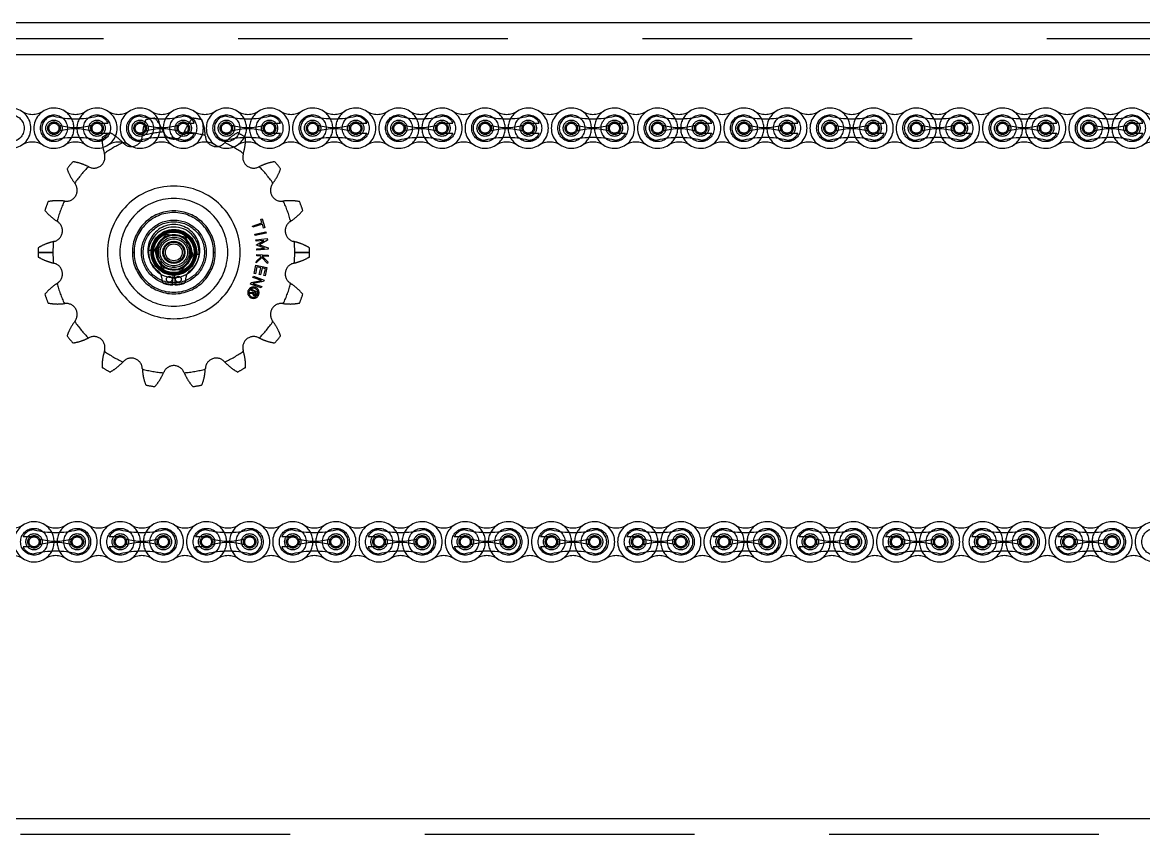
# Model space of a CAD drawing. Header units: metres. Extents: x 0 to 21025, y 0 to 14850.
# Drawn here: x 4385.1 to 4715.3, y 13047.4 to 13286.7 of the extents above; entities that cross this region are included whole.
import ezdxf

# ---------------------------------------------------------------- set-up
doc = ezdxf.new("R2010")
doc.units = ezdxf.units.M
doc.header["$LTSCALE"] = 25
doc.linetypes.add('HIDDEN2', pattern=[4.7625, 3.175, -1.5875])
doc.layers.add('SL4', color=4, linetype='Continuous')
doc.layers.add('ST1', color=7, linetype='HIDDEN2')

msp = doc.modelspace()

# ---------------------------------------------------------------- linework, layer by layer
at = {"layer": 'SL4'}
for p, q in [((4210.539, 13286.681), (5535.514, 13286.681)), ((5535.514, 13277.156), (4210.539, 13277.156)), ((4423.965, 13219.642), (4425.697, 13221.951)), ((4427.429, 13224.261), (4430.295, 13223.915)), ((4435.429, 13218.261), (4433.697, 13215.951)), ((4431.965, 13213.642), (4429.099, 13213.987)), ((4258.039, 13052.206), (5488.014, 13052.206))]:
    msp.add_line(p, q, dxfattribs=at)
for radius in [6, 3, 2.5]:
    msp.add_circle((4429.697, 13218.951), radius, dxfattribs=at)
for start, end in [(143.1301, 203.1301), (83.1301, 143.1301), (23.1301, 83.1301), (323.1301, 23.1301), (203.1301, 263.1301), (263.1301, 323.1301)]:
    msp.add_arc((4429.697, 13218.951), 5, start, end, dxfattribs=at)
for points, knots in [([(4425.697, 13221.951), (4425.738, 13222.006), (4426.323, 13222.786), (4426.896, 13223.55), (4427.429, 13224.261)], [0, 0, 0, 0, 0.0702006, 1, 1, 1, 1]), ([(4430.295, 13223.915), (4430.363, 13223.907), (4431.33, 13223.791), (4432.279, 13223.676), (4433.161, 13223.57)], [0, 0, 0, 0, 0.0702006, 1, 1, 1, 1]), ([(4434.295, 13220.915), (4434.192, 13221.157), (4433.808, 13222.055), (4433.434, 13222.93), (4433.161, 13223.57)], [0, 0, 0, 0, 0.2686336, 1, 1, 1, 1]), ([(4425.099, 13216.987), (4424.995, 13217.228), (4424.612, 13218.127), (4424.238, 13219.002), (4423.965, 13219.642)], [0, 0, 0, 0, 0.2686336, 1, 1, 1, 1]), ([(4435.429, 13218.261), (4435.334, 13218.483), (4434.964, 13219.349), (4434.58, 13220.248), (4434.295, 13220.915)], [0, 0, 0, 0, 0.25755135, 1, 1, 1, 1]), ([(4426.233, 13214.332), (4426.137, 13214.555), (4425.768, 13215.421), (4425.384, 13216.32), (4425.099, 13216.987)], [0, 0, 0, 0, 0.2575513, 1, 1, 1, 1]), ([(4433.697, 13215.951), (4433.656, 13215.896), (4433.071, 13215.117), (4432.498, 13214.352), (4431.965, 13213.642)], [0, 0, 0, 0, 0.0702006, 1, 1, 1, 1]), ([(4429.099, 13213.987), (4429.031, 13213.995), (4428.063, 13214.112), (4427.114, 13214.226), (4426.233, 13214.332)], [0, 0, 0, 0, 0.0702006, 1, 1, 1, 1])]:
    msp.add_open_spline(points, degree=3, knots=knots, dxfattribs=at)
at = {"layer": 'ST1'}
for p, q in [((4210.539, 13281.919), (5535.514, 13281.919)), ((5535.514, 13277.156), (4210.539, 13277.156)), ((4408.184, 13256.997), (4410.308, 13256.997)), ((4433.584, 13256.997), (4435.708, 13256.997)), ((4458.984, 13256.997), (4461.108, 13256.997)), ((4484.384, 13256.997), (4486.508, 13256.997)), ((4509.784, 13256.997), (4511.908, 13256.997)), ((4535.184, 13256.997), (4537.308, 13256.997)), ((4560.584, 13256.997), (4562.708, 13256.997)), ((4585.984, 13256.997), (4588.108, 13256.997)), ((4611.384, 13256.997), (4613.508, 13256.997)), ((4636.784, 13256.997), (4638.908, 13256.997)), ((4662.184, 13256.997), (4664.308, 13256.997)), ((4687.584, 13256.997), (4689.708, 13256.997)), ((4712.984, 13256.997), (4715.108, 13256.997)), ((4408.184, 13254.045), (4410.308, 13254.045)), ((4433.584, 13254.045), (4435.708, 13254.045)), ((4458.984, 13254.045), (4461.108, 13254.045)), ((4484.384, 13254.045), (4486.508, 13254.045)), ((4509.784, 13254.045), (4511.908, 13254.045)), ((4535.184, 13254.045), (4537.308, 13254.045)), ((4560.584, 13254.045), (4562.708, 13254.045)), ((4585.984, 13254.045), (4588.108, 13254.045)), ((4611.384, 13254.045), (4613.508, 13254.045)), ((4636.784, 13254.045), (4638.908, 13254.045)), ((4662.184, 13254.045), (4664.308, 13254.045)), ((4687.584, 13254.045), (4689.708, 13254.045)), ((4712.984, 13254.045), (4715.108, 13254.045)), ((4455.294, 13228.724), (4455.684, 13228.851)), ((4455.656, 13227.613), (4455.294, 13228.724)), ((4455.684, 13228.851), (4456.531, 13226.249)), ((4452.864, 13226.705), (4455.656, 13227.613)), ((4452.989, 13226.324), (4452.864, 13226.705)), ((4455.78, 13227.231), (4452.989, 13226.324)), ((4453.542, 13224.268), (4456.814, 13224.967)), ((4456.898, 13224.575), (4453.626, 13223.875)), ((4456.141, 13226.122), (4455.78, 13227.231)), ((4456.531, 13226.249), (4456.141, 13226.122)), ((4456.814, 13224.967), (4456.898, 13224.575)), ((4453.626, 13223.875), (4453.542, 13224.268)), ((4453.89, 13222.686), (4457.222, 13222.985)), ((4453.926, 13222.287), (4453.89, 13222.686)), ((4456.188, 13222.487), (4453.926, 13222.287)), ((4454.028, 13221.148), (4456.188, 13222.487)), ((4457.258, 13222.583), (4454.914, 13221.205)), ((4454.914, 13221.205), (4457.466, 13220.265)), ((4457.222, 13222.985), (4457.258, 13222.583)), ((4394.089, 13218.951), (4389.757, 13218.951)), ((4389.757, 13218.951), (4394.089, 13218.951)), ((4389.757, 13218.951), (4394.089, 13218.951)), ((4394.089, 13218.951), (4389.757, 13218.951)), ((4417.482, 13218.951), (4417.97, 13218.951)), ((4417.97, 13218.951), (4417.482, 13218.951)), ((4417.97, 13218.951), (4417.482, 13218.951)), ((4417.482, 13218.951), (4417.97, 13218.951)), ((4423.246, 13219.516), (4422.273, 13219.601)), ((4422.273, 13219.601), (4423.246, 13219.516)), ((4422.273, 13219.601), (4423.246, 13219.516)), ((4423.246, 13219.516), (4422.273, 13219.601)), ((4437.12, 13218.302), (4436.147, 13218.387)), ((4436.147, 13218.387), (4437.12, 13218.302)), ((4436.147, 13218.387), (4437.12, 13218.302)), ((4437.12, 13218.302), (4436.147, 13218.387)), ((4441.423, 13218.951), (4441.912, 13218.951)), ((4441.912, 13218.951), (4441.423, 13218.951)), ((4441.912, 13218.951), (4441.423, 13218.951)), ((4441.423, 13218.951), (4441.912, 13218.951)), ((4454.032, 13221.105), (4454.028, 13221.148)), ((4456.395, 13220.17), (4454.032, 13221.105)), ((4454.12, 13217.936), (4454.15, 13218.336)), ((4455.213, 13217.854), (4454.12, 13217.936)), ((4454.133, 13219.966), (4456.395, 13220.17)), ((4454.169, 13219.571), (4454.133, 13219.966)), ((4454.15, 13218.336), (4457.486, 13218.085)), ((4457.501, 13219.871), (4454.169, 13219.571)), ((4457.486, 13218.085), (4457.456, 13217.685)), ((4457.466, 13220.265), (4457.501, 13219.871)), ((4469.637, 13218.951), (4465.304, 13218.951)), ((4465.304, 13218.951), (4469.637, 13218.951)), ((4465.304, 13218.951), (4469.637, 13218.951)), ((4469.637, 13218.951), (4465.304, 13218.951)), ((4453.353, 13212.729), (4453.858, 13215.134)), ((4454.177, 13214.656), (4453.754, 13212.644)), ((4453.858, 13215.134), (4457.132, 13214.447)), ((4455.638, 13217.402), (4453.965, 13215.885)), ((4453.965, 13215.885), (4454.002, 13216.382)), ((4454.002, 13216.382), (4455.403, 13217.651)), ((4455.275, 13214.426), (4454.177, 13214.656)), ((4455.403, 13217.651), (4455.213, 13217.854)), ((4457.301, 13215.634), (4455.638, 13217.402)), ((4455.756, 13217.813), (4457.338, 13216.131)), ((4457.456, 13217.685), (4455.756, 13217.813)), ((4457.338, 13216.131), (4457.301, 13215.634)), ((4426.1, 13211.749), (4426.276, 13210.418)), ((4429.447, 13209.354), (4429.535, 13212.753)), ((4429.858, 13212.753), (4429.947, 13209.354)), ((4433.118, 13210.418), (4433.293, 13211.749)), ((4452.988, 13211.532), (4453.122, 13211.91)), ((4455.53, 13210.625), (4452.988, 13211.532)), ((4453.122, 13211.91), (4456.273, 13210.786)), ((4453.754, 13212.644), (4453.353, 13212.729)), ((4454.853, 13212.414), (4455.275, 13214.426)), ((4455.254, 13212.33), (4454.853, 13212.414)), ((4455.677, 13214.342), (4455.254, 13212.33)), ((4456.648, 13214.138), (4455.677, 13214.342)), ((4456.225, 13212.126), (4456.648, 13214.138)), ((4456.627, 13212.041), (4456.225, 13212.126)), ((4457.132, 13214.447), (4456.627, 13212.041)), ((4452.297, 13209.595), (4452.45, 13210.023)), ((4455.449, 13208.473), (4452.297, 13209.595)), ((4452.401, 13207.765), (4452.542, 13208.062)), ((4452.45, 13210.023), (4455.53, 13210.625)), ((4452.542, 13208.062), (4454.31, 13207.225)), ((4456.115, 13210.341), (4452.975, 13209.779)), ((4452.975, 13209.779), (4455.584, 13208.851)), ((4455.584, 13208.851), (4455.449, 13208.473)), ((4456.273, 13210.786), (4456.115, 13210.341)), ((4451.895, 13206.778), (4452.066, 13207.138)), ((4452.924, 13206.802), (4451.895, 13206.778)), ((4452.066, 13207.138), (4453.046, 13207.161)), ((4453.162, 13207.405), (4452.401, 13207.765)), ((4453.046, 13207.161), (4453.162, 13207.405)), ((4453.373, 13206.556), (4453.239, 13206.274)), ((4453.247, 13206.27), (4453.38, 13206.553)), ((4453.449, 13207.282), (4453.26, 13206.881)), ((4453.893, 13207.072), (4453.449, 13207.282)), ((4453.706, 13206.676), (4453.893, 13207.072)), ((4454.31, 13207.225), (4453.999, 13206.568)), ((4387.422, 13135.162), (4385.299, 13135.162)), ((4387.422, 13132.21), (4385.299, 13132.21)), ((4412.822, 13135.162), (4410.699, 13135.162)), ((4412.822, 13132.21), (4410.699, 13132.21)), ((4438.222, 13135.162), (4436.099, 13135.162)), ((4438.222, 13132.21), (4436.099, 13132.21)), ((4463.622, 13135.162), (4461.499, 13135.162)), ((4463.622, 13132.21), (4461.499, 13132.21)), ((4489.022, 13135.162), (4486.899, 13135.162)), ((4489.022, 13132.21), (4486.899, 13132.21)), ((4514.422, 13135.162), (4512.298, 13135.162)), ((4514.422, 13132.21), (4512.298, 13132.21)), ((4539.822, 13135.162), (4537.698, 13135.162)), ((4539.822, 13132.21), (4537.698, 13132.21)), ((4565.222, 13135.162), (4563.098, 13135.162)), ((4565.222, 13132.21), (4563.098, 13132.21)), ((4590.622, 13135.162), (4588.498, 13135.162)), ((4590.622, 13132.21), (4588.498, 13132.21)), ((4616.022, 13135.162), (4613.898, 13135.162)), ((4616.022, 13132.21), (4613.898, 13132.21)), ((4641.422, 13135.162), (4639.298, 13135.162)), ((4641.422, 13132.21), (4639.298, 13132.21)), ((4666.822, 13135.162), (4664.698, 13135.162)), ((4666.822, 13132.21), (4664.698, 13132.21)), ((4692.222, 13135.162), (4690.098, 13135.162)), ((4692.222, 13132.21), (4690.098, 13132.21)), ((4210.539, 13052.206), (5535.514, 13052.206)), ((5535.514, 13047.444), (4210.539, 13047.444))]:
    msp.add_line(p, q, dxfattribs=at)
for centre, radius in [((4381.677, 13255.521), 3.96), ((4394.377, 13255.521), 3.96), ((4394.377, 13255.521), 2.398), ((4407.077, 13255.521), 3.96), ((4407.077, 13255.521), 2.398), ((4419.777, 13255.521), 3.96), ((4419.777, 13255.521), 2.399), ((4432.477, 13255.521), 3.96), ((4432.477, 13255.521), 2.398), ((4445.177, 13255.521), 3.96), ((4445.177, 13255.521), 2.399), ((4457.877, 13255.521), 3.96), ((4457.877, 13255.521), 2.398), ((4470.577, 13255.521), 3.96), ((4470.577, 13255.521), 2.398), ((4483.277, 13255.521), 3.96), ((4483.277, 13255.521), 2.398), ((4495.977, 13255.521), 3.96), ((4495.977, 13255.521), 2.399), ((4508.677, 13255.521), 3.96), ((4508.677, 13255.521), 2.398), ((4521.377, 13255.521), 3.96), ((4521.377, 13255.521), 2.398), ((4534.077, 13255.521), 3.96), ((4534.077, 13255.521), 2.398), ((4546.777, 13255.521), 3.96), ((4546.777, 13255.521), 2.398), ((4559.477, 13255.521), 3.96), ((4559.477, 13255.521), 2.398), ((4572.177, 13255.521), 3.96), ((4572.177, 13255.521), 2.398), ((4584.877, 13255.521), 3.96), ((4584.877, 13255.521), 2.398), ((4597.577, 13255.521), 3.96), ((4597.577, 13255.521), 2.398), ((4610.277, 13255.521), 3.96), ((4610.277, 13255.521), 2.399), ((4622.977, 13255.521), 3.96), ((4622.977, 13255.521), 2.398), ((4635.677, 13255.521), 3.96), ((4635.677, 13255.521), 2.399), ((4648.377, 13255.521), 3.96), ((4648.377, 13255.521), 2.399), ((4661.077, 13255.521), 3.96), ((4661.077, 13255.521), 2.399), ((4673.777, 13255.521), 3.96), ((4673.777, 13255.521), 2.398), ((4686.477, 13255.521), 3.96), ((4686.477, 13255.521), 2.399), ((4699.177, 13255.521), 3.96), ((4699.177, 13255.521), 2.399), ((4711.877, 13255.521), 3.96), ((4711.877, 13255.521), 2.398), ((4394.377, 13255.521), 1.845), ((4394.377, 13255.521), 1.476), ((4407.077, 13255.521), 1.845), ((4407.077, 13255.521), 1.476), ((4419.777, 13255.521), 1.845), ((4419.777, 13255.521), 1.476), ((4432.477, 13255.521), 1.845), ((4432.477, 13255.521), 1.476), ((4445.177, 13255.521), 1.845), ((4445.177, 13255.521), 1.476), ((4457.877, 13255.521), 1.845), ((4457.877, 13255.521), 1.476), ((4470.577, 13255.521), 1.845), ((4470.577, 13255.521), 1.476), ((4483.277, 13255.521), 1.845), ((4483.277, 13255.521), 1.476), ((4495.977, 13255.521), 1.845), ((4495.977, 13255.521), 1.476), ((4508.677, 13255.521), 1.845), ((4508.677, 13255.521), 1.476), ((4521.377, 13255.521), 1.845), ((4521.377, 13255.521), 1.476), ((4534.077, 13255.521), 1.845), ((4534.077, 13255.521), 1.476), ((4546.777, 13255.521), 1.845), ((4546.777, 13255.521), 1.476), ((4559.477, 13255.521), 1.845), ((4559.477, 13255.521), 1.476), ((4572.177, 13255.521), 1.845), ((4572.177, 13255.521), 1.476), ((4584.877, 13255.521), 1.845), ((4584.877, 13255.521), 1.476), ((4597.577, 13255.521), 1.845), ((4597.577, 13255.521), 1.476), ((4610.277, 13255.521), 1.845), ((4610.277, 13255.521), 1.476), ((4622.977, 13255.521), 1.845), ((4622.977, 13255.521), 1.476), ((4635.677, 13255.521), 1.845), ((4635.677, 13255.521), 1.476), ((4648.377, 13255.521), 1.845), ((4648.377, 13255.521), 1.476), ((4661.077, 13255.521), 1.845), ((4661.077, 13255.521), 1.476), ((4673.777, 13255.521), 1.845), ((4673.777, 13255.521), 1.476), ((4686.477, 13255.521), 1.845), ((4686.477, 13255.521), 1.476), ((4699.177, 13255.521), 1.845), ((4699.177, 13255.521), 1.476), ((4711.877, 13255.521), 1.845), ((4711.877, 13255.521), 1.476), ((4429.697, 13218.951), 9.525), ((4429.697, 13218.951), 9.025), ((4429.697, 13218.951), 6.725), ((4429.697, 13218.951), 6.725), ((4429.697, 13218.951), 6.475), ((4429.697, 13218.951), 6.2), ((4429.697, 13218.951), 5.975), ((4429.697, 13218.951), 5.25), ((4429.697, 13218.951), 5.25), ((4429.697, 13218.951), 4.5), ((4429.697, 13218.951), 4), ((4429.697, 13218.951), 3.25), ((4429.697, 13218.951), 3.25), ((4429.697, 13218.951), 3.2), ((4428.347, 13211.015), 0.85), ((4431.047, 13211.015), 0.85), ((4388.529, 13133.686), 3.96), ((4388.529, 13133.686), 2.398), ((4388.529, 13133.686), 1.845), ((4401.229, 13133.686), 3.96), ((4401.229, 13133.686), 2.399), ((4401.229, 13133.686), 1.845), ((4413.929, 13133.686), 3.96), ((4413.929, 13133.686), 2.399), ((4413.929, 13133.686), 1.845), ((4426.629, 13133.686), 3.96), ((4426.629, 13133.686), 2.399), ((4426.629, 13133.686), 1.845), ((4439.329, 13133.686), 3.96), ((4439.329, 13133.686), 2.399), ((4439.329, 13133.686), 1.845), ((4452.029, 13133.686), 3.96), ((4452.029, 13133.686), 2.398), ((4452.029, 13133.686), 1.845), ((4464.729, 13133.686), 3.96), ((4464.729, 13133.686), 2.398), ((4464.729, 13133.686), 1.845), ((4477.429, 13133.686), 3.96), ((4477.429, 13133.686), 2.399), ((4477.429, 13133.686), 1.845), ((4490.129, 13133.686), 3.96), ((4490.129, 13133.686), 2.398), ((4490.129, 13133.686), 1.845), ((4502.829, 13133.686), 3.96), ((4502.829, 13133.686), 2.398), ((4502.829, 13133.686), 1.845), ((4515.529, 13133.686), 3.96), ((4515.529, 13133.686), 2.399), ((4515.529, 13133.686), 1.845), ((4528.229, 13133.686), 3.96), ((4528.229, 13133.686), 2.398), ((4528.229, 13133.686), 1.845), ((4540.929, 13133.686), 3.96), ((4540.929, 13133.686), 2.398), ((4540.929, 13133.686), 1.845), ((4553.629, 13133.686), 3.96), ((4553.629, 13133.686), 2.398), ((4553.629, 13133.686), 1.845), ((4566.329, 13133.686), 3.96), ((4566.329, 13133.686), 2.399), ((4566.329, 13133.686), 1.845), ((4579.029, 13133.686), 3.96), ((4579.029, 13133.686), 2.398), ((4579.029, 13133.686), 1.845), ((4591.729, 13133.686), 3.96), ((4591.729, 13133.686), 2.398), ((4591.729, 13133.686), 1.845), ((4604.429, 13133.686), 3.96), ((4604.429, 13133.686), 2.399), ((4604.429, 13133.686), 1.845), ((4617.129, 13133.686), 3.96), ((4617.129, 13133.686), 2.399), ((4617.129, 13133.686), 1.845), ((4629.829, 13133.686), 3.96), ((4629.829, 13133.686), 2.399), ((4629.829, 13133.686), 1.845), ((4642.529, 13133.686), 3.96), ((4642.529, 13133.686), 2.399), ((4642.529, 13133.686), 1.845), ((4655.229, 13133.686), 3.96), ((4655.229, 13133.686), 2.398), ((4655.229, 13133.686), 1.845), ((4667.929, 13133.686), 3.96), ((4667.929, 13133.686), 2.398), ((4667.929, 13133.686), 1.845), ((4680.629, 13133.686), 3.96), ((4680.629, 13133.686), 2.399), ((4680.629, 13133.686), 1.845), ((4693.329, 13133.686), 3.96), ((4693.329, 13133.686), 2.398), ((4693.329, 13133.686), 1.845), ((4706.029, 13133.686), 3.96), ((4706.029, 13133.686), 2.398), ((4706.029, 13133.686), 1.845), ((4718.729, 13133.686), 3.96), ((4388.529, 13133.686), 1.476), ((4401.229, 13133.686), 1.476), ((4413.929, 13133.686), 1.476), ((4426.629, 13133.686), 1.476), ((4439.329, 13133.686), 1.476), ((4452.029, 13133.686), 1.476), ((4464.729, 13133.686), 1.476), ((4477.429, 13133.686), 1.476), ((4490.129, 13133.686), 1.476), ((4502.829, 13133.686), 1.476), ((4515.529, 13133.686), 1.476), ((4528.229, 13133.686), 1.476), ((4540.929, 13133.686), 1.476), ((4553.629, 13133.686), 1.476), ((4566.329, 13133.686), 1.476), ((4579.029, 13133.686), 1.476), ((4591.729, 13133.686), 1.476), ((4604.429, 13133.686), 1.476), ((4617.129, 13133.686), 1.476), ((4629.829, 13133.686), 1.476), ((4642.529, 13133.686), 1.476), ((4655.229, 13133.686), 1.476), ((4667.929, 13133.686), 1.476), ((4680.629, 13133.686), 1.476), ((4693.329, 13133.686), 1.476), ((4706.029, 13133.686), 1.476)]:
    msp.add_circle(centre, radius, dxfattribs=at)
for centre, radius, start, end in [((4381.677, 13255.521), 5.92, 237.56669, 122.43331), ((4394.377, 13255.521), 5.92, 57.56669, 302.43331), ((4407.077, 13255.521), 5.92, 237.56669, 122.43331), ((4419.777, 13255.521), 5.92, 57.56669, 302.43331), ((4432.477, 13255.521), 5.92, 237.56669, 122.43331), ((4445.177, 13255.521), 5.92, 57.56669, 302.43331), ((4457.877, 13255.521), 5.92, 237.56669, 122.43331), ((4470.577, 13255.521), 5.92, 57.56669, 302.43331), ((4483.277, 13255.521), 5.92, 237.56669, 122.43331), ((4495.977, 13255.521), 5.92, 57.56669, 302.43331), ((4508.677, 13255.521), 5.92, 237.56669, 122.43331), ((4521.377, 13255.521), 5.92, 57.56669, 302.43331), ((4534.077, 13255.521), 5.92, 237.56669, 122.43331), ((4546.777, 13255.521), 5.92, 57.56669, 302.43331), ((4559.477, 13255.521), 5.92, 237.56669, 122.43331), ((4572.177, 13255.521), 5.92, 57.56669, 302.43331), ((4584.877, 13255.521), 5.92, 237.56669, 122.43331), ((4597.577, 13255.521), 5.92, 57.56669, 302.43331), ((4610.277, 13255.521), 5.92, 237.56669, 122.43331), ((4622.977, 13255.521), 5.92, 57.56669, 302.43331), ((4635.677, 13255.521), 5.92, 237.56669, 122.43331), ((4648.377, 13255.521), 5.92, 57.56669, 302.43331), ((4661.077, 13255.521), 5.92, 237.56669, 122.43331), ((4673.777, 13255.521), 5.92, 57.56669, 302.43331), ((4686.477, 13255.521), 5.92, 237.56669, 122.43331), ((4699.177, 13255.521), 5.92, 57.56669, 302.43331), ((4711.877, 13255.521), 5.92, 237.56669, 122.43331), ((4388.027, 13265.514), 5.92, 237.56669, 302.43331), ((4394.377, 13255.521), 3.552, 90, 270), ((4400.727, 13284.618), 26.322, 256.04015, 283.95985), ((4400.727, 13265.514), 5.92, 237.56669, 302.43331), ((4394.377, 13255.521), 5.92, 302.43324, 57.56676), ((4407.077, 13255.521), 5.92, 122.43324, 237.56676), ((4407.077, 13255.521), 3.552, 24.55336, 90), ((4413.427, 13265.514), 5.92, 237.56669, 302.43331), ((4419.777, 13255.521), 3.552, 90, 270), ((4426.127, 13284.618), 26.322, 256.04015, 283.95985), ((4429.697, 13218.951), 39.94, 98.03204, 101.96796), ((4426.127, 13265.514), 5.92, 237.56669, 302.43331), ((4419.777, 13255.521), 5.92, 302.43324, 57.56676), ((4432.477, 13255.521), 5.92, 122.43324, 237.56676), ((4432.477, 13255.521), 3.552, 24.55336, 90), ((4429.697, 13218.951), 39.94, 78.03204, 81.96796), ((4438.827, 13265.514), 5.92, 237.56669, 302.43331), ((4445.177, 13255.521), 3.552, 90, 270), ((4451.527, 13284.618), 26.322, 256.04015, 283.95985), ((4451.527, 13265.514), 5.92, 237.56669, 302.43331), ((4445.177, 13255.521), 5.92, 302.43324, 57.56676), ((4457.877, 13255.521), 5.92, 122.43324, 237.56676), ((4457.877, 13255.521), 3.552, 24.55336, 90), ((4464.227, 13265.514), 5.92, 237.56669, 302.43331), ((4470.577, 13255.521), 3.552, 90, 270), ((4476.927, 13284.618), 26.322, 256.04015, 283.95985), ((4476.927, 13265.514), 5.92, 237.56669, 302.43331), ((4470.577, 13255.521), 5.92, 302.43324, 57.56676), ((4483.277, 13255.521), 5.92, 122.43324, 237.56676), ((4483.277, 13255.521), 3.552, 24.55336, 90), ((4489.627, 13265.514), 5.92, 237.56669, 302.43331), ((4495.977, 13255.521), 3.552, 90, 270), ((4502.327, 13284.618), 26.322, 256.04015, 283.95985), ((4502.327, 13265.514), 5.92, 237.56669, 302.43331), ((4495.977, 13255.521), 5.92, 302.43324, 57.56676), ((4508.677, 13255.521), 5.92, 122.43324, 237.56676), ((4508.677, 13255.521), 3.552, 24.55336, 90), ((4515.027, 13265.514), 5.92, 237.56669, 302.43331), ((4521.377, 13255.521), 3.552, 90, 270), ((4527.727, 13284.618), 26.322, 256.04015, 283.95985), ((4527.727, 13265.514), 5.92, 237.56669, 302.43331), ((4521.377, 13255.521), 5.92, 302.43324, 57.56676), ((4534.077, 13255.521), 5.92, 122.43324, 237.56676), ((4534.077, 13255.521), 3.552, 24.55336, 90), ((4540.427, 13265.514), 5.92, 237.56669, 302.43331), ((4546.777, 13255.521), 3.552, 90, 270), ((4553.127, 13284.618), 26.322, 256.04015, 283.95985), ((4553.127, 13265.514), 5.92, 237.56669, 302.43331), ((4546.777, 13255.521), 5.92, 302.43324, 57.56676), ((4559.477, 13255.521), 5.92, 122.43324, 237.56676), ((4559.477, 13255.521), 3.552, 24.55336, 90), ((4565.827, 13265.514), 5.92, 237.56669, 302.43331), ((4572.177, 13255.521), 3.552, 90, 270), ((4578.527, 13284.618), 26.322, 256.04015, 283.95985), ((4578.527, 13265.514), 5.92, 237.56669, 302.43331), ((4572.177, 13255.521), 5.92, 302.43324, 57.56676), ((4584.877, 13255.521), 5.92, 122.43324, 237.56676), ((4584.877, 13255.521), 3.552, 24.55336, 90), ((4591.227, 13265.514), 5.92, 237.56669, 302.43331), ((4597.577, 13255.521), 3.552, 90, 270), ((4603.927, 13284.618), 26.322, 256.04015, 283.95985), ((4603.927, 13265.514), 5.92, 237.56669, 302.43331), ((4597.577, 13255.521), 5.92, 302.43324, 57.56676), ((4610.277, 13255.521), 5.92, 122.43324, 237.56676), ((4610.277, 13255.521), 3.552, 24.55336, 90), ((4616.627, 13265.514), 5.92, 237.56669, 302.43331), ((4622.977, 13255.521), 3.552, 90, 270), ((4629.327, 13284.618), 26.322, 256.04015, 283.95985), ((4629.327, 13265.514), 5.92, 237.56669, 302.43331), ((4622.977, 13255.521), 5.92, 302.43324, 57.56676), ((4635.677, 13255.521), 5.92, 122.43324, 237.56676), ((4635.677, 13255.521), 3.552, 24.55336, 90), ((4642.027, 13265.514), 5.92, 237.56669, 302.43331), ((4648.377, 13255.521), 3.552, 90, 270), ((4654.727, 13284.618), 26.322, 256.04015, 283.95985), ((4654.727, 13265.514), 5.92, 237.56669, 302.43331), ((4648.377, 13255.521), 5.92, 302.43324, 57.56676), ((4661.077, 13255.521), 5.92, 122.43324, 237.56676), ((4661.077, 13255.521), 3.552, 24.55336, 90), ((4667.427, 13265.514), 5.92, 237.56669, 302.43331), ((4673.777, 13255.521), 3.552, 90, 270), ((4680.127, 13284.618), 26.322, 256.04015, 283.95985), ((4680.127, 13265.514), 5.92, 237.56669, 302.43331), ((4673.777, 13255.521), 5.92, 302.43324, 57.56676), ((4686.477, 13255.521), 5.92, 122.43324, 237.56676), ((4686.477, 13255.521), 3.552, 24.55336, 90), ((4692.827, 13265.514), 5.92, 237.56669, 302.43331), ((4699.177, 13255.521), 3.552, 90, 270), ((4705.527, 13284.618), 26.322, 256.04015, 283.95985), ((4705.527, 13265.514), 5.92, 237.56669, 302.43331), ((4699.177, 13255.521), 5.92, 302.43324, 57.56676), ((4711.877, 13255.521), 5.92, 122.43324, 237.56676), ((4711.877, 13255.521), 3.552, 24.55336, 90), ((4718.227, 13265.514), 5.92, 237.56669, 302.43331), ((4400.727, 13271.874), 16.175, 252.993, 287.007), ((4400.727, 13239.169), 16.175, 72.993, 107.007), ((4429.697, 13218.951), 35.607, 94.90066, 105.09934), ((4429.697, 13218.951), 35.607, 94.90066, 105.09934), ((4429.697, 13218.951), 35.607, 94.90066, 105.09934), ((4429.697, 13218.951), 35.607, 94.90066, 105.09934), ((4426.127, 13271.874), 16.175, 252.993, 287.007), ((4426.127, 13239.169), 16.175, 72.993, 107.007), ((4412.486, 13248.42), 15.39, 22.5, 22.98231), ((4429.697, 13255.548), 3.238, 202.5, 337.5), ((4446.907, 13248.42), 15.39, 157.01769, 157.5), ((4429.697, 13218.951), 35.607, 74.90066, 85.09934), ((4429.697, 13218.951), 35.607, 74.90066, 85.09934), ((4429.697, 13218.951), 35.607, 74.90066, 85.09934), ((4429.697, 13218.951), 35.607, 74.90066, 85.09934), ((4451.527, 13271.874), 16.175, 252.993, 287.007), ((4451.527, 13239.169), 16.175, 72.993, 107.007), ((4476.927, 13271.874), 16.175, 252.993, 287.007), ((4476.927, 13239.169), 16.175, 72.993, 107.007), ((4502.327, 13271.874), 16.175, 252.993, 287.007), ((4502.327, 13239.169), 16.175, 72.993, 107.007), ((4527.727, 13271.874), 16.175, 252.993, 287.007), ((4527.727, 13239.169), 16.175, 72.993, 107.007), ((4553.127, 13271.874), 16.175, 252.993, 287.007), ((4553.127, 13239.169), 16.175, 72.993, 107.007), ((4578.527, 13271.874), 16.175, 252.993, 287.007), ((4578.527, 13239.169), 16.175, 72.993, 107.007), ((4603.927, 13271.874), 16.175, 252.993, 287.007), ((4603.927, 13239.169), 16.175, 72.993, 107.007), ((4629.327, 13271.874), 16.175, 252.993, 287.007), ((4629.327, 13239.169), 16.175, 72.993, 107.007), ((4654.727, 13271.874), 16.175, 252.993, 287.007), ((4654.727, 13239.169), 16.175, 72.993, 107.007), ((4680.127, 13271.874), 16.175, 252.993, 287.007), ((4680.127, 13239.169), 16.175, 72.993, 107.007), ((4705.527, 13271.874), 16.175, 252.993, 287.007), ((4705.527, 13239.169), 16.175, 72.993, 107.007), ((4388.027, 13245.528), 5.92, 57.56669, 122.43331), ((4400.727, 13226.424), 26.322, 76.04015, 103.95985), ((4400.727, 13245.528), 5.92, 57.56669, 122.43331), ((4407.077, 13255.521), 3.552, 270, 335.44664), ((4429.697, 13218.951), 39.94, 118.03204, 121.96796), ((4429.697, 13218.951), 35.607, 114.90066, 125.09934), ((4429.697, 13218.951), 35.607, 114.90066, 125.09934), ((4429.697, 13218.951), 35.607, 114.90066, 125.09934), ((4429.697, 13218.951), 35.607, 114.90066, 125.09934), ((4413.427, 13245.528), 5.92, 57.56669, 122.43331), ((4403.445, 13240.756), 15.39, 42.5, 42.98231), ((4417.18, 13253.341), 3.238, 222.5, 357.5), ((4426.127, 13226.424), 26.322, 76.04015, 103.95985), ((4435.79, 13252.529), 15.39, 177.01769, 177.5), ((4426.127, 13245.528), 5.92, 57.56669, 122.43331), ((4432.477, 13255.521), 3.552, 270, 335.44664), ((4438.827, 13245.528), 5.92, 57.56669, 122.43331), ((4423.603, 13252.529), 15.39, 2.5, 2.98231), ((4442.214, 13253.341), 3.238, 182.5, 317.5), ((4455.948, 13240.756), 15.39, 137.01769, 137.5), ((4429.697, 13218.951), 35.607, 54.90066, 65.09934), ((4429.697, 13218.951), 35.607, 54.90066, 65.09934), ((4429.697, 13218.951), 35.607, 54.90066, 65.09934), ((4429.697, 13218.951), 35.607, 54.90066, 65.09934), ((4451.527, 13226.424), 26.322, 76.04015, 103.95985), ((4451.527, 13245.528), 5.92, 57.56669, 122.43331), ((4429.697, 13218.951), 39.94, 58.03204, 61.96796), ((4457.877, 13255.521), 3.552, 270, 335.44664), ((4464.227, 13245.528), 5.92, 57.56669, 122.43331), ((4476.927, 13226.424), 26.322, 76.04015, 103.95985), ((4476.927, 13245.528), 5.92, 57.56669, 122.43331), ((4483.277, 13255.521), 3.552, 270, 335.44664), ((4489.627, 13245.528), 5.92, 57.56669, 122.43331), ((4502.327, 13226.424), 26.322, 76.04015, 103.95985), ((4502.327, 13245.528), 5.92, 57.56669, 122.43331), ((4508.677, 13255.521), 3.552, 270, 335.44664), ((4515.027, 13245.528), 5.92, 57.56669, 122.43331), ((4527.727, 13226.424), 26.322, 76.04015, 103.95985), ((4527.727, 13245.528), 5.92, 57.56669, 122.43331), ((4534.077, 13255.521), 3.552, 270, 335.44664), ((4540.427, 13245.528), 5.92, 57.56669, 122.43331), ((4553.127, 13226.424), 26.322, 76.04015, 103.95985), ((4553.127, 13245.528), 5.92, 57.56669, 122.43331), ((4559.477, 13255.521), 3.552, 270, 335.44664), ((4565.827, 13245.528), 5.92, 57.56669, 122.43331), ((4578.527, 13226.424), 26.322, 76.04015, 103.95985), ((4578.527, 13245.528), 5.92, 57.56669, 122.43331), ((4584.877, 13255.521), 3.552, 270, 335.44664), ((4591.227, 13245.528), 5.92, 57.56669, 122.43331), ((4603.927, 13226.424), 26.322, 76.04015, 103.95985), ((4603.927, 13245.528), 5.92, 57.56669, 122.43331), ((4610.277, 13255.521), 3.552, 270, 335.44664), ((4616.627, 13245.528), 5.92, 57.56669, 122.43331), ((4629.327, 13226.424), 26.322, 76.04015, 103.95985), ((4629.327, 13245.528), 5.92, 57.56669, 122.43331), ((4635.677, 13255.521), 3.552, 270, 335.44664), ((4642.027, 13245.528), 5.92, 57.56669, 122.43331), ((4654.727, 13226.424), 26.322, 76.04015, 103.95985), ((4654.727, 13245.528), 5.92, 57.56669, 122.43331), ((4661.077, 13255.521), 3.552, 270, 335.44664), ((4667.427, 13245.528), 5.92, 57.56669, 122.43331), ((4680.127, 13226.424), 26.322, 76.04015, 103.95985), ((4680.127, 13245.528), 5.92, 57.56669, 122.43331), ((4686.477, 13255.521), 3.552, 270, 335.44664), ((4692.827, 13245.528), 5.92, 57.56669, 122.43331), ((4705.527, 13226.424), 26.322, 76.04015, 103.95985), ((4705.527, 13245.528), 5.92, 57.56669, 122.43331), ((4711.877, 13255.521), 3.552, 270, 335.44664), ((4718.227, 13245.528), 5.92, 57.56669, 122.43331), ((4406.173, 13246.986), 3.238, 242.5, 17.5), ((4423.939, 13252.588), 15.39, 197.01769, 197.5), ((4453.221, 13246.986), 3.238, 162.5, 297.5), ((4435.455, 13252.588), 15.39, 342.5, 342.98231), ((4429.697, 13218.951), 39.94, 138.03204, 141.96796), ((4429.697, 13218.951), 39.94, 38.03204, 41.96796), ((4429.697, 13218.951), 35.607, 134.90066, 145.09934), ((4429.697, 13218.951), 35.607, 134.90066, 145.09934), ((4429.697, 13218.951), 35.607, 134.90066, 145.09934), ((4429.697, 13218.951), 35.607, 134.90066, 145.09934), ((4397.571, 13230.463), 15.39, 62.5, 62.98231), ((4461.822, 13230.463), 15.39, 117.01769, 117.5), ((4429.697, 13218.951), 35.607, 34.90066, 45.09934), ((4429.697, 13218.951), 35.607, 34.90066, 45.09934), ((4429.697, 13218.951), 35.607, 34.90066, 45.09934), ((4429.697, 13218.951), 35.607, 34.90066, 45.09934), ((4398.003, 13237.25), 3.238, 262.5, 37.5), ((4412.782, 13248.59), 15.39, 217.01769, 217.5), ((4429.697, 13218.951), 19.544, 0, 180), ((4461.391, 13237.25), 3.238, 142.5, 277.5), ((4446.612, 13248.59), 15.39, 322.5, 322.98231), ((4429.697, 13218.951), 15.88, 0, 180), ((4429.697, 13218.951), 39.94, 158.03204, 161.96796), ((4429.697, 13218.951), 35.607, 154.90066, 165.09934), ((4429.697, 13218.951), 35.607, 154.90066, 165.09934), ((4429.697, 13218.951), 35.607, 154.90066, 165.09934), ((4429.697, 13218.951), 35.607, 154.90066, 165.09934), ((4395.571, 13218.781), 15.39, 82.5, 82.98231), ((4429.697, 13218.951), 12.215, 0, 180), ((4463.822, 13218.781), 15.39, 97.01769, 97.5), ((4429.697, 13218.951), 35.607, 14.90066, 25.09934), ((4429.697, 13218.951), 35.607, 14.90066, 25.09934), ((4429.697, 13218.951), 35.607, 14.90066, 25.09934), ((4429.697, 13218.951), 35.607, 14.90066, 25.09934), ((4429.697, 13218.951), 39.94, 18.03204, 21.96796), ((4393.656, 13225.306), 3.238, 282.5, 57.5), ((4403.665, 13241.017), 15.39, 237.01769, 237.5), ((4429.697, 13218.951), 11.726, 0, 180), ((4429.697, 13218.951), 11.726, 0, 180), ((4429.697, 13218.951), 11.726, 0, 180), ((4429.697, 13218.951), 11.726, 0, 180), ((4465.738, 13225.306), 3.238, 122.5, 257.5), ((4455.729, 13241.017), 15.39, 302.5, 302.98231), ((4429.697, 13219.508), 7.643, 306.50645, 233.49355), ((4429.697, 13218.951), 7.452, 355, 175), ((4429.697, 13218.951), 7.452, 355, 175), ((4429.697, 13218.951), 7.452, 355, 175), ((4429.697, 13218.951), 7.452, 355, 175), ((4429.697, 13218.951), 6.2, 271.49225, 268.50775), ((4429.697, 13218.951), 35.607, 174.90066, 180), ((4429.697, 13218.951), 35.607, 174.90066, 180), ((4429.697, 13218.951), 35.607, 174.90066, 180), ((4429.697, 13218.951), 35.607, 174.90066, 180), ((4397.687, 13207.119), 15.39, 102.5, 102.98231), ((4461.706, 13207.119), 15.39, 77.01769, 77.5), ((4429.697, 13218.951), 35.607, 0, 5.09934), ((4429.697, 13218.951), 35.607, 0, 5.09934), ((4429.697, 13218.951), 35.607, 0, 5.09934), ((4429.697, 13218.951), 35.607, 0, 5.09934), ((4429.697, 13218.951), 39.94, 178.03204, 180), ((4429.697, 13218.951), 39.94, 180, 181.96796), ((4429.697, 13218.951), 35.607, 180, 185.09934), ((4429.697, 13218.951), 35.607, 180, 185.09934), ((4429.697, 13218.951), 35.607, 180, 185.09934), ((4429.697, 13218.951), 35.607, 180, 185.09934), ((4429.697, 13218.951), 19.544, 180, 0), ((4429.697, 13218.951), 15.88, 180, 0), ((4429.697, 13218.951), 12.215, 180, 0), ((4429.697, 13218.951), 11.726, 180, 0), ((4429.697, 13218.951), 11.726, 180, 0), ((4429.697, 13218.951), 11.726, 180, 0), ((4429.697, 13218.951), 11.726, 180, 0), ((4429.697, 13218.951), 7.452, 175, 355), ((4429.697, 13218.951), 7.452, 175, 355), ((4429.697, 13218.951), 7.452, 175, 355), ((4429.697, 13218.951), 7.452, 175, 355), ((4429.697, 13218.951), 35.607, 354.90066, 0), ((4429.697, 13218.951), 35.607, 354.90066, 0), ((4429.697, 13218.951), 35.607, 354.90066, 0), ((4429.697, 13218.951), 35.607, 354.90066, 0), ((4429.697, 13218.951), 39.94, 0, 1.96796), ((4429.697, 13218.951), 39.94, 358.03204, 0), ((4397.687, 13230.783), 15.39, 257.01769, 257.5), ((4393.656, 13212.596), 3.238, 302.5, 77.5), ((4465.738, 13212.596), 3.238, 102.5, 237.5), ((4461.706, 13230.783), 15.39, 282.5, 282.98231), ((4423.723, 13211.436), 2.398, 7.5, 53.49355), ((4435.671, 13211.436), 2.398, 126.50645, 172.5), ((4403.665, 13196.885), 15.39, 122.5, 122.98231), ((4429.697, 13218.951), 35.607, 194.90066, 205.09934), ((4429.697, 13218.951), 35.607, 194.90066, 205.09934), ((4429.697, 13218.951), 35.607, 194.90066, 205.09934), ((4429.697, 13218.951), 35.607, 194.90066, 205.09934), ((4427.019, 13210.516), 0.75, 187.5, 252.39018), ((4429.697, 13218.951), 9.6, 252.39018, 268.50775), ((4429.697, 13218.951), 9.6, 271.49225, 287.60982), ((4432.374, 13210.516), 0.75, 287.60982, 352.5), ((4453.131, 13207.071), 1.673, 90, 270), ((4453.131, 13207.071), 1.339, 90, 270), ((4453.131, 13207.071), 1.673, 270, 90), ((4453.131, 13207.071), 1.339, 270, 90), ((4429.697, 13218.951), 35.607, 334.90066, 345.09934), ((4429.697, 13218.951), 35.607, 334.90066, 345.09934), ((4429.697, 13218.951), 35.607, 334.90066, 345.09934), ((4429.697, 13218.951), 35.607, 334.90066, 345.09934), ((4455.729, 13196.885), 15.39, 57.01769, 57.5), ((4429.697, 13218.951), 39.94, 198.03204, 201.96796), ((4453.481, 13206.776), 0.558, 177.38053, 244.22985), ((4453.482, 13206.776), 0.245, 154.69547, 243.64226), ((4453.481, 13206.776), 0.558, 245.12571, 338.07454), ((4453.481, 13206.776), 0.245, 245.69677, 336.02659), ((4429.697, 13218.951), 39.94, 338.03204, 341.96796), ((4395.571, 13219.122), 15.39, 277.01769, 277.5), ((4398.003, 13200.653), 3.238, 322.5, 97.5), ((4461.391, 13200.653), 3.238, 82.5, 217.5), ((4463.822, 13219.122), 15.39, 262.5, 262.98231), ((4412.782, 13189.312), 15.39, 142.5, 142.98231), ((4429.697, 13218.951), 35.607, 214.90066, 225.09934), ((4429.697, 13218.951), 35.607, 214.90066, 225.09934), ((4429.697, 13218.951), 35.607, 214.90066, 225.09934), ((4429.697, 13218.951), 35.607, 214.90066, 225.09934), ((4429.697, 13218.951), 35.607, 314.90066, 325.09934), ((4429.697, 13218.951), 35.607, 314.90066, 325.09934), ((4429.697, 13218.951), 35.607, 314.90066, 325.09934), ((4429.697, 13218.951), 35.607, 314.90066, 325.09934), ((4446.612, 13189.312), 15.39, 37.01769, 37.5), ((4429.697, 13218.951), 39.94, 218.03204, 221.96796), ((4397.571, 13207.44), 15.39, 297.01769, 297.5), ((4406.173, 13190.916), 3.238, 342.5, 117.5), ((4453.221, 13190.916), 3.238, 62.5, 197.5), ((4461.822, 13207.44), 15.39, 242.5, 242.98231), ((4429.697, 13218.951), 39.94, 318.03204, 321.96796), ((4423.939, 13185.315), 15.39, 162.5, 162.98231), ((4429.697, 13218.951), 35.607, 234.90066, 245.09934), ((4429.697, 13218.951), 35.607, 234.90066, 245.09934), ((4429.697, 13218.951), 35.607, 234.90066, 245.09934), ((4429.697, 13218.951), 35.607, 234.90066, 245.09934), ((4429.697, 13218.951), 35.607, 294.90066, 305.09934), ((4429.697, 13218.951), 35.607, 294.90066, 305.09934), ((4429.697, 13218.951), 35.607, 294.90066, 305.09934), ((4429.697, 13218.951), 35.607, 294.90066, 305.09934), ((4435.455, 13185.315), 15.39, 17.01769, 17.5), ((4429.697, 13218.951), 39.94, 238.03204, 241.96796), ((4403.445, 13197.146), 15.39, 317.01769, 317.5), ((4417.18, 13184.561), 3.238, 2.5, 137.5), ((4429.697, 13182.354), 3.238, 22.5, 157.5), ((4442.214, 13184.561), 3.238, 42.5, 177.5), ((4455.948, 13197.146), 15.39, 222.5, 222.98231), ((4429.697, 13218.951), 39.94, 298.03204, 301.96796), ((4435.79, 13185.374), 15.39, 182.5, 182.98231), ((4429.697, 13218.951), 35.607, 254.90066, 265.09934), ((4429.697, 13218.951), 35.607, 254.90066, 265.09934), ((4429.697, 13218.951), 35.607, 254.90066, 265.09934), ((4429.697, 13218.951), 35.607, 254.90066, 265.09934), ((4412.486, 13189.483), 15.39, 337.01769, 337.5), ((4446.907, 13189.483), 15.39, 202.5, 202.98231), ((4429.697, 13218.951), 35.607, 274.90066, 285.09934), ((4429.697, 13218.951), 35.607, 274.90066, 285.09934), ((4429.697, 13218.951), 35.607, 274.90066, 285.09934), ((4429.697, 13218.951), 35.607, 274.90066, 285.09934), ((4423.603, 13185.374), 15.39, 357.01769, 357.5), ((4429.697, 13218.951), 39.94, 258.03204, 261.96796), ((4429.697, 13218.951), 39.94, 278.03204, 281.96796), ((4382.179, 13143.679), 5.92, 237.56669, 302.43331), ((4388.529, 13133.686), 5.92, 57.56669, 302.43331), ((4394.879, 13143.679), 5.92, 237.56669, 302.43331), ((4388.529, 13133.686), 5.92, 302.43324, 57.56676), ((4401.229, 13133.686), 5.92, 122.43324, 237.56676), ((4401.229, 13133.686), 5.92, 237.56669, 122.43331), ((4407.579, 13143.679), 5.92, 237.56669, 302.43331), ((4413.929, 13133.686), 5.92, 57.56669, 302.43331), ((4420.279, 13143.679), 5.92, 237.56669, 302.43331), ((4413.929, 13133.686), 5.92, 302.43324, 57.56676), ((4426.629, 13133.686), 5.92, 122.43324, 237.56676), ((4426.629, 13133.686), 5.92, 237.56669, 122.43331), ((4432.979, 13143.679), 5.92, 237.56669, 302.43331), ((4439.329, 13133.686), 5.92, 57.56669, 302.43331), ((4445.679, 13143.679), 5.92, 237.56669, 302.43331), ((4439.329, 13133.686), 5.92, 302.43324, 57.56676), ((4452.029, 13133.686), 5.92, 122.43324, 237.56676), ((4452.029, 13133.686), 5.92, 237.56669, 122.43331), ((4458.379, 13143.679), 5.92, 237.56669, 302.43331), ((4464.729, 13133.686), 5.92, 57.56669, 302.43331), ((4471.079, 13143.679), 5.92, 237.56669, 302.43331), ((4464.729, 13133.686), 5.92, 302.43324, 57.56676), ((4477.429, 13133.686), 5.92, 122.43324, 237.56676), ((4477.429, 13133.686), 5.92, 237.56669, 122.43331), ((4483.779, 13143.679), 5.92, 237.56669, 302.43331), ((4490.129, 13133.686), 5.92, 57.56669, 302.43331), ((4496.479, 13143.679), 5.92, 237.56669, 302.43331), ((4490.129, 13133.686), 5.92, 302.43324, 57.56676), ((4502.829, 13133.686), 5.92, 122.43324, 237.56676), ((4502.829, 13133.686), 5.92, 237.56669, 122.43331), ((4509.179, 13143.679), 5.92, 237.56669, 302.43331), ((4515.529, 13133.686), 5.92, 57.56669, 302.43331), ((4521.879, 13143.679), 5.92, 237.56669, 302.43331), ((4515.529, 13133.686), 5.92, 302.43324, 57.56676), ((4528.229, 13133.686), 5.92, 122.43324, 237.56676), ((4528.229, 13133.686), 5.92, 237.56669, 122.43331), ((4534.579, 13143.679), 5.92, 237.56669, 302.43331), ((4540.929, 13133.686), 5.92, 57.56669, 302.43331), ((4547.279, 13143.679), 5.92, 237.56669, 302.43331), ((4540.929, 13133.686), 5.92, 302.43324, 57.56676), ((4553.629, 13133.686), 5.92, 122.43324, 237.56676), ((4553.629, 13133.686), 5.92, 237.56669, 122.43331), ((4559.979, 13143.679), 5.92, 237.56669, 302.43331), ((4566.329, 13133.686), 5.92, 57.56669, 302.43331), ((4572.679, 13143.679), 5.92, 237.56669, 302.43331), ((4566.329, 13133.686), 5.92, 302.43324, 57.56676), ((4579.029, 13133.686), 5.92, 122.43324, 237.56676), ((4579.029, 13133.686), 5.92, 237.56669, 122.43331), ((4585.379, 13143.679), 5.92, 237.56669, 302.43331), ((4591.729, 13133.686), 5.92, 57.56669, 302.43331), ((4598.079, 13143.679), 5.92, 237.56669, 302.43331), ((4591.729, 13133.686), 5.92, 302.43324, 57.56676), ((4604.429, 13133.686), 5.92, 122.43324, 237.56676), ((4604.429, 13133.686), 5.92, 237.56669, 122.43331), ((4610.779, 13143.679), 5.92, 237.56669, 302.43331), ((4617.129, 13133.686), 5.92, 57.56669, 302.43331), ((4623.479, 13143.679), 5.92, 237.56669, 302.43331), ((4617.129, 13133.686), 5.92, 302.43324, 57.56676), ((4629.829, 13133.686), 5.92, 122.43324, 237.56676), ((4629.829, 13133.686), 5.92, 237.56669, 122.43331), ((4636.179, 13143.679), 5.92, 237.56669, 302.43331), ((4642.529, 13133.686), 5.92, 57.56669, 302.43331), ((4648.879, 13143.679), 5.92, 237.56669, 302.43331), ((4642.529, 13133.686), 5.92, 302.43324, 57.56676), ((4655.229, 13133.686), 5.92, 122.43324, 237.56676), ((4655.229, 13133.686), 5.92, 237.56669, 122.43331), ((4661.579, 13143.679), 5.92, 237.56669, 302.43331), ((4667.929, 13133.686), 5.92, 57.56669, 302.43331), ((4674.279, 13143.679), 5.92, 237.56669, 302.43331), ((4667.929, 13133.686), 5.92, 302.43324, 57.56676), ((4680.629, 13133.686), 5.92, 122.43324, 237.56676), ((4680.629, 13133.686), 5.92, 237.56669, 122.43331), ((4686.979, 13143.679), 5.92, 237.56669, 302.43331), ((4693.329, 13133.686), 5.92, 57.56669, 302.43331), ((4699.679, 13143.679), 5.92, 237.56669, 302.43331), ((4693.329, 13133.686), 5.92, 302.43324, 57.56676), ((4706.029, 13133.686), 5.92, 122.43324, 237.56676), ((4706.029, 13133.686), 5.92, 237.56669, 122.43331), ((4712.379, 13143.679), 5.92, 237.56669, 302.43331), ((4718.729, 13133.686), 5.92, 57.56669, 302.43331), ((4388.529, 13133.686), 3.552, 90, 155.44664), ((4394.879, 13162.783), 26.322, 256.04015, 283.95985), ((4401.229, 13133.686), 3.552, 270, 90), ((4413.929, 13133.686), 3.552, 90, 155.44664), ((4420.279, 13162.783), 26.322, 256.04015, 283.95985), ((4426.629, 13133.686), 3.552, 270, 90), ((4439.329, 13133.686), 3.552, 90, 155.44664), ((4445.679, 13162.783), 26.322, 256.04015, 283.95985), ((4452.029, 13133.686), 3.552, 270, 90), ((4464.729, 13133.686), 3.552, 90, 155.44664), ((4471.079, 13162.783), 26.322, 256.04015, 283.95985), ((4477.429, 13133.686), 3.552, 270, 90), ((4490.129, 13133.686), 3.552, 90, 155.44664), ((4496.479, 13162.783), 26.322, 256.04015, 283.95985), ((4502.829, 13133.686), 3.552, 270, 90), ((4515.529, 13133.686), 3.552, 90, 155.44664), ((4521.879, 13162.783), 26.322, 256.04015, 283.95985), ((4528.229, 13133.686), 3.552, 270, 90), ((4540.929, 13133.686), 3.552, 90, 155.44664), ((4547.279, 13162.783), 26.322, 256.04015, 283.95985), ((4553.629, 13133.686), 3.552, 270, 90), ((4566.329, 13133.686), 3.552, 90, 155.44664), ((4572.679, 13162.783), 26.322, 256.04015, 283.95985), ((4579.029, 13133.686), 3.552, 270, 90), ((4591.729, 13133.686), 3.552, 90, 155.44664), ((4598.079, 13162.783), 26.322, 256.04015, 283.95985), ((4604.429, 13133.686), 3.552, 270, 90), ((4617.129, 13133.686), 3.552, 90, 155.44664), ((4623.479, 13162.783), 26.322, 256.04015, 283.95985), ((4629.829, 13133.686), 3.552, 270, 90), ((4642.529, 13133.686), 3.552, 90, 155.44664), ((4648.879, 13162.783), 26.322, 256.04015, 283.95985), ((4655.229, 13133.686), 3.552, 270, 90), ((4667.929, 13133.686), 3.552, 90, 155.44664), ((4674.279, 13162.783), 26.322, 256.04015, 283.95985), ((4680.629, 13133.686), 3.552, 270, 90), ((4693.329, 13133.686), 3.552, 90, 155.44664), ((4699.679, 13162.783), 26.322, 256.04015, 283.95985), ((4706.029, 13133.686), 3.552, 270, 90), ((4388.529, 13133.686), 3.552, 204.55336, 270), ((4394.879, 13150.039), 16.175, 252.993, 287.007), ((4394.879, 13117.334), 16.175, 72.993, 107.007), ((4413.929, 13133.686), 3.552, 204.55336, 270), ((4420.279, 13150.039), 16.175, 252.993, 287.007), ((4420.279, 13117.334), 16.175, 72.993, 107.007), ((4439.329, 13133.686), 3.552, 204.55336, 270), ((4445.679, 13150.039), 16.175, 252.993, 287.007), ((4445.679, 13117.334), 16.175, 72.993, 107.007), ((4464.729, 13133.686), 3.552, 204.55336, 270), ((4471.079, 13150.039), 16.175, 252.993, 287.007), ((4471.079, 13117.334), 16.175, 72.993, 107.007), ((4490.129, 13133.686), 3.552, 204.55336, 270), ((4496.479, 13150.039), 16.175, 252.993, 287.007), ((4496.479, 13117.334), 16.175, 72.993, 107.007), ((4515.529, 13133.686), 3.552, 204.55336, 270), ((4521.879, 13150.039), 16.175, 252.993, 287.007), ((4521.879, 13117.334), 16.175, 72.993, 107.007), ((4540.929, 13133.686), 3.552, 204.55336, 270), ((4547.279, 13150.039), 16.175, 252.993, 287.007), ((4547.279, 13117.334), 16.175, 72.993, 107.007), ((4566.329, 13133.686), 3.552, 204.55336, 270), ((4572.679, 13150.039), 16.175, 252.993, 287.007), ((4572.679, 13117.334), 16.175, 72.993, 107.007), ((4591.729, 13133.686), 3.552, 204.55336, 270), ((4598.079, 13150.039), 16.175, 252.993, 287.007), ((4598.079, 13117.334), 16.175, 72.993, 107.007), ((4617.129, 13133.686), 3.552, 204.55336, 270), ((4623.479, 13150.039), 16.175, 252.993, 287.007), ((4623.479, 13117.334), 16.175, 72.993, 107.007), ((4642.529, 13133.686), 3.552, 204.55336, 270), ((4648.879, 13150.039), 16.175, 252.993, 287.007), ((4648.879, 13117.334), 16.175, 72.993, 107.007), ((4667.929, 13133.686), 3.552, 204.55336, 270), ((4674.279, 13150.039), 16.175, 252.993, 287.007), ((4674.279, 13117.334), 16.175, 72.993, 107.007), ((4693.329, 13133.686), 3.552, 204.55336, 270), ((4699.679, 13150.039), 16.175, 252.993, 287.007), ((4699.679, 13117.334), 16.175, 72.993, 107.007), ((4382.179, 13123.693), 5.92, 57.56669, 122.43331), ((4394.879, 13104.589), 26.322, 76.04015, 103.95985), ((4394.879, 13123.693), 5.92, 57.56669, 122.43331), ((4407.579, 13123.693), 5.92, 57.56669, 122.43331), ((4420.279, 13104.589), 26.322, 76.04015, 103.95985), ((4420.279, 13123.693), 5.92, 57.56669, 122.43331), ((4432.979, 13123.693), 5.92, 57.56669, 122.43331), ((4445.679, 13104.589), 26.322, 76.04015, 103.95985), ((4445.679, 13123.693), 5.92, 57.56669, 122.43331), ((4458.379, 13123.693), 5.92, 57.56669, 122.43331), ((4471.079, 13104.589), 26.322, 76.04015, 103.95985), ((4471.079, 13123.693), 5.92, 57.56669, 122.43331), ((4483.779, 13123.693), 5.92, 57.56669, 122.43331), ((4496.479, 13104.589), 26.322, 76.04015, 103.95985), ((4496.479, 13123.693), 5.92, 57.56669, 122.43331), ((4509.179, 13123.693), 5.92, 57.56669, 122.43331), ((4521.879, 13104.589), 26.322, 76.04015, 103.95985), ((4521.879, 13123.693), 5.92, 57.56669, 122.43331), ((4534.579, 13123.693), 5.92, 57.56669, 122.43331), ((4547.279, 13104.589), 26.322, 76.04015, 103.95985), ((4547.279, 13123.693), 5.92, 57.56669, 122.43331), ((4559.979, 13123.693), 5.92, 57.56669, 122.43331), ((4572.679, 13104.589), 26.322, 76.04015, 103.95985), ((4572.679, 13123.693), 5.92, 57.56669, 122.43331), ((4585.379, 13123.693), 5.92, 57.56669, 122.43331), ((4598.079, 13104.589), 26.322, 76.04015, 103.95985), ((4598.079, 13123.693), 5.92, 57.56669, 122.43331), ((4610.779, 13123.693), 5.92, 57.56669, 122.43331), ((4623.479, 13104.589), 26.322, 76.04015, 103.95985), ((4623.479, 13123.693), 5.92, 57.56669, 122.43331), ((4636.179, 13123.693), 5.92, 57.56669, 122.43331), ((4648.879, 13104.589), 26.322, 76.04015, 103.95985), ((4648.879, 13123.693), 5.92, 57.56669, 122.43331), ((4661.579, 13123.693), 5.92, 57.56669, 122.43331), ((4674.279, 13104.589), 26.322, 76.04015, 103.95985), ((4674.279, 13123.693), 5.92, 57.56669, 122.43331), ((4686.979, 13123.693), 5.92, 57.56669, 122.43331), ((4699.679, 13104.589), 26.322, 76.04015, 103.95985), ((4699.679, 13123.693), 5.92, 57.56669, 122.43331), ((4712.379, 13123.693), 5.92, 57.56669, 122.43331)]:
    msp.add_arc(centre, radius, start, end, dxfattribs=at)
for points, knots in [([(4421.415, 13258.023), (4421.16, 13257.274), (4420.651, 13255.776), (4420.498, 13254.145), (4420.421, 13253.329)], [0, 0, 0, 0, 0.5001333, 1, 1, 1, 1]), ([(4426.655, 13254.428), (4426.304, 13255.168), (4425.603, 13256.648), (4424.612, 13257.882), (4424.116, 13258.499)], [0, 0, 0, 0, 0.4994185, 1, 1, 1, 1]), ([(4435.277, 13258.499), (4434.782, 13257.882), (4433.791, 13256.649), (4433.089, 13255.168), (4432.739, 13254.428)], [0, 0, 0, 0, 0.5002609, 1, 1, 1, 1]), ([(4438.972, 13253.329), (4438.896, 13254.143), (4438.743, 13255.775), (4438.234, 13257.273), (4437.979, 13258.023)], [0, 0, 0, 0, 0.4990977, 1, 1, 1, 1]), ([(4408.551, 13252.834), (4408.568, 13252.043), (4408.601, 13250.461), (4409.016, 13248.876), (4409.223, 13248.084)], [0, 0, 0, 0, 0.5003717, 1, 1, 1, 1]), ([(4414.704, 13251.249), (4414.122, 13251.824), (4412.956, 13252.975), (4411.603, 13253.795), (4410.926, 13254.206)], [0, 0, 0, 0, 0.4994786, 1, 1, 1, 1]), ([(4448.467, 13254.206), (4447.79, 13253.795), (4446.437, 13252.975), (4445.271, 13251.824), (4444.689, 13251.249)], [0, 0, 0, 0, 0.500514, 1, 1, 1, 1]), ([(4450.171, 13248.084), (4450.378, 13248.875), (4450.792, 13250.461), (4450.826, 13252.042), (4450.843, 13252.834)], [0, 0, 0, 0, 0.4994271, 1, 1, 1, 1]), ([(4404.562, 13244.173), (4403.818, 13244.514), (4402.329, 13245.198), (4400.777, 13245.506), (4400.001, 13245.66)], [0, 0, 0, 0, 0.499464, 1, 1, 1, 1]), ([(4459.393, 13245.66), (4458.616, 13245.506), (4457.064, 13245.198), (4455.575, 13244.514), (4454.831, 13244.173)], [0, 0, 0, 0, 0.5005288, 1, 1, 1, 1]), ([(4398.237, 13243.558), (4398.524, 13242.82), (4399.097, 13241.345), (4400.028, 13239.997), (4400.493, 13239.324)], [0, 0, 0, 0, 0.5005125, 1, 1, 1, 1]), ([(4458.9, 13239.324), (4459.365, 13239.997), (4460.297, 13241.345), (4460.869, 13242.82), (4461.156, 13243.558)], [0, 0, 0, 0, 0.49948, 1, 1, 1, 1]), ([(4391.718, 13231.315), (4392.24, 13230.719), (4393.283, 13229.529), (4394.619, 13228.581), (4395.287, 13228.107)], [0, 0, 0, 0, 0.50053357, 1, 1, 1, 1]), ([(4397.451, 13234.055), (4396.636, 13234.122), (4395.003, 13234.254), (4393.44, 13234.013), (4392.657, 13233.892)], [0, 0, 0, 0, 0.4991241, 1, 1, 1, 1]), ([(4466.737, 13233.892), (4465.955, 13234.013), (4464.391, 13234.254), (4462.758, 13234.122), (4461.942, 13234.055)], [0, 0, 0, 0, 0.5001515, 1, 1, 1, 1]), ([(4464.107, 13228.107), (4464.774, 13228.581), (4466.11, 13229.529), (4467.153, 13230.719), (4467.675, 13231.315)], [0, 0, 0, 0, 0.4994593, 1, 1, 1, 1]), ([(4394.23, 13222.116), (4393.442, 13221.9), (4391.862, 13221.466), (4390.475, 13220.704), (4389.78, 13220.323)], [0, 0, 0, 0, 0.4990975, 1, 1, 1, 1]), ([(4469.613, 13220.323), (4468.92, 13220.704), (4467.533, 13221.465), (4465.953, 13221.899), (4465.163, 13222.116)], [0, 0, 0, 0, 0.5001332, 1, 1, 1, 1]), ([(4389.78, 13217.58), (4390.474, 13217.199), (4391.861, 13216.437), (4393.44, 13216.003), (4394.23, 13215.786)], [0, 0, 0, 0, 0.5001332, 1, 1, 1, 1]), ([(4465.163, 13215.786), (4465.952, 13216.003), (4467.532, 13216.437), (4468.918, 13217.198), (4469.613, 13217.58)], [0, 0, 0, 0, 0.4990977, 1, 1, 1, 1]), ([(4395.287, 13209.795), (4394.619, 13209.321), (4393.283, 13208.373), (4392.24, 13207.183), (4391.718, 13206.588)], [0, 0, 0, 0, 0.4994593, 1, 1, 1, 1]), ([(4467.675, 13206.588), (4467.153, 13207.183), (4466.11, 13208.373), (4464.774, 13209.321), (4464.107, 13209.795)], [0, 0, 0, 0, 0.5005334, 1, 1, 1, 1]), ([(4392.657, 13204.01), (4393.439, 13203.889), (4395.002, 13203.648), (4396.635, 13203.781), (4397.451, 13203.847)], [0, 0, 0, 0, 0.5001515, 1, 1, 1, 1]), ([(4461.942, 13203.847), (4462.757, 13203.781), (4464.39, 13203.648), (4465.954, 13203.889), (4466.737, 13204.01)], [0, 0, 0, 0, 0.4991241, 1, 1, 1, 1]), ([(4400.493, 13198.578), (4400.028, 13197.905), (4399.097, 13196.557), (4398.524, 13195.082), (4398.237, 13194.344)], [0, 0, 0, 0, 0.49948, 1, 1, 1, 1]), ([(4461.156, 13194.344), (4460.869, 13195.082), (4460.297, 13196.557), (4459.365, 13197.905), (4458.9, 13198.578)], [0, 0, 0, 0, 0.5005125, 1, 1, 1, 1]), ([(4400.001, 13192.243), (4400.777, 13192.397), (4402.329, 13192.705), (4403.818, 13193.388), (4404.562, 13193.729)], [0, 0, 0, 0, 0.5005288, 1, 1, 1, 1]), ([(4454.831, 13193.729), (4455.575, 13193.388), (4457.064, 13192.705), (4458.616, 13192.397), (4459.393, 13192.243)], [0, 0, 0, 0, 0.499464, 1, 1, 1, 1]), ([(4409.223, 13189.819), (4409.016, 13189.027), (4408.601, 13187.442), (4408.568, 13185.86), (4408.551, 13185.068)], [0, 0, 0, 0, 0.4994271, 1, 1, 1, 1]), ([(4450.843, 13185.068), (4450.826, 13185.86), (4450.792, 13187.442), (4450.378, 13189.027), (4450.171, 13189.819)], [0, 0, 0, 0, 0.5003717, 1, 1, 1, 1]), ([(4410.926, 13183.697), (4411.603, 13184.107), (4412.956, 13184.927), (4414.122, 13186.079), (4414.704, 13186.654)], [0, 0, 0, 0, 0.500514, 1, 1, 1, 1]), ([(4444.689, 13186.654), (4445.271, 13186.079), (4446.437, 13184.927), (4447.79, 13184.107), (4448.467, 13183.697)], [0, 0, 0, 0, 0.4994786, 1, 1, 1, 1]), ([(4420.421, 13184.573), (4420.497, 13183.759), (4420.65, 13182.128), (4421.159, 13180.63), (4421.415, 13179.879)], [0, 0, 0, 0, 0.4990977, 1, 1, 1, 1]), ([(4424.116, 13179.403), (4424.612, 13180.02), (4425.602, 13181.253), (4426.304, 13182.734), (4426.655, 13183.474)], [0, 0, 0, 0, 0.5002609, 1, 1, 1, 1]), ([(4432.739, 13183.474), (4433.089, 13182.734), (4433.791, 13181.254), (4434.781, 13180.02), (4435.277, 13179.403)], [0, 0, 0, 0, 0.49941851, 1, 1, 1, 1]), ([(4437.979, 13179.879), (4438.233, 13180.629), (4438.743, 13182.126), (4438.896, 13183.758), (4438.972, 13184.573)], [0, 0, 0, 0, 0.5001333, 1, 1, 1, 1])]:
    msp.add_open_spline(points, degree=3, knots=knots, dxfattribs=at)

doc.saveas('drawing.dxf')
